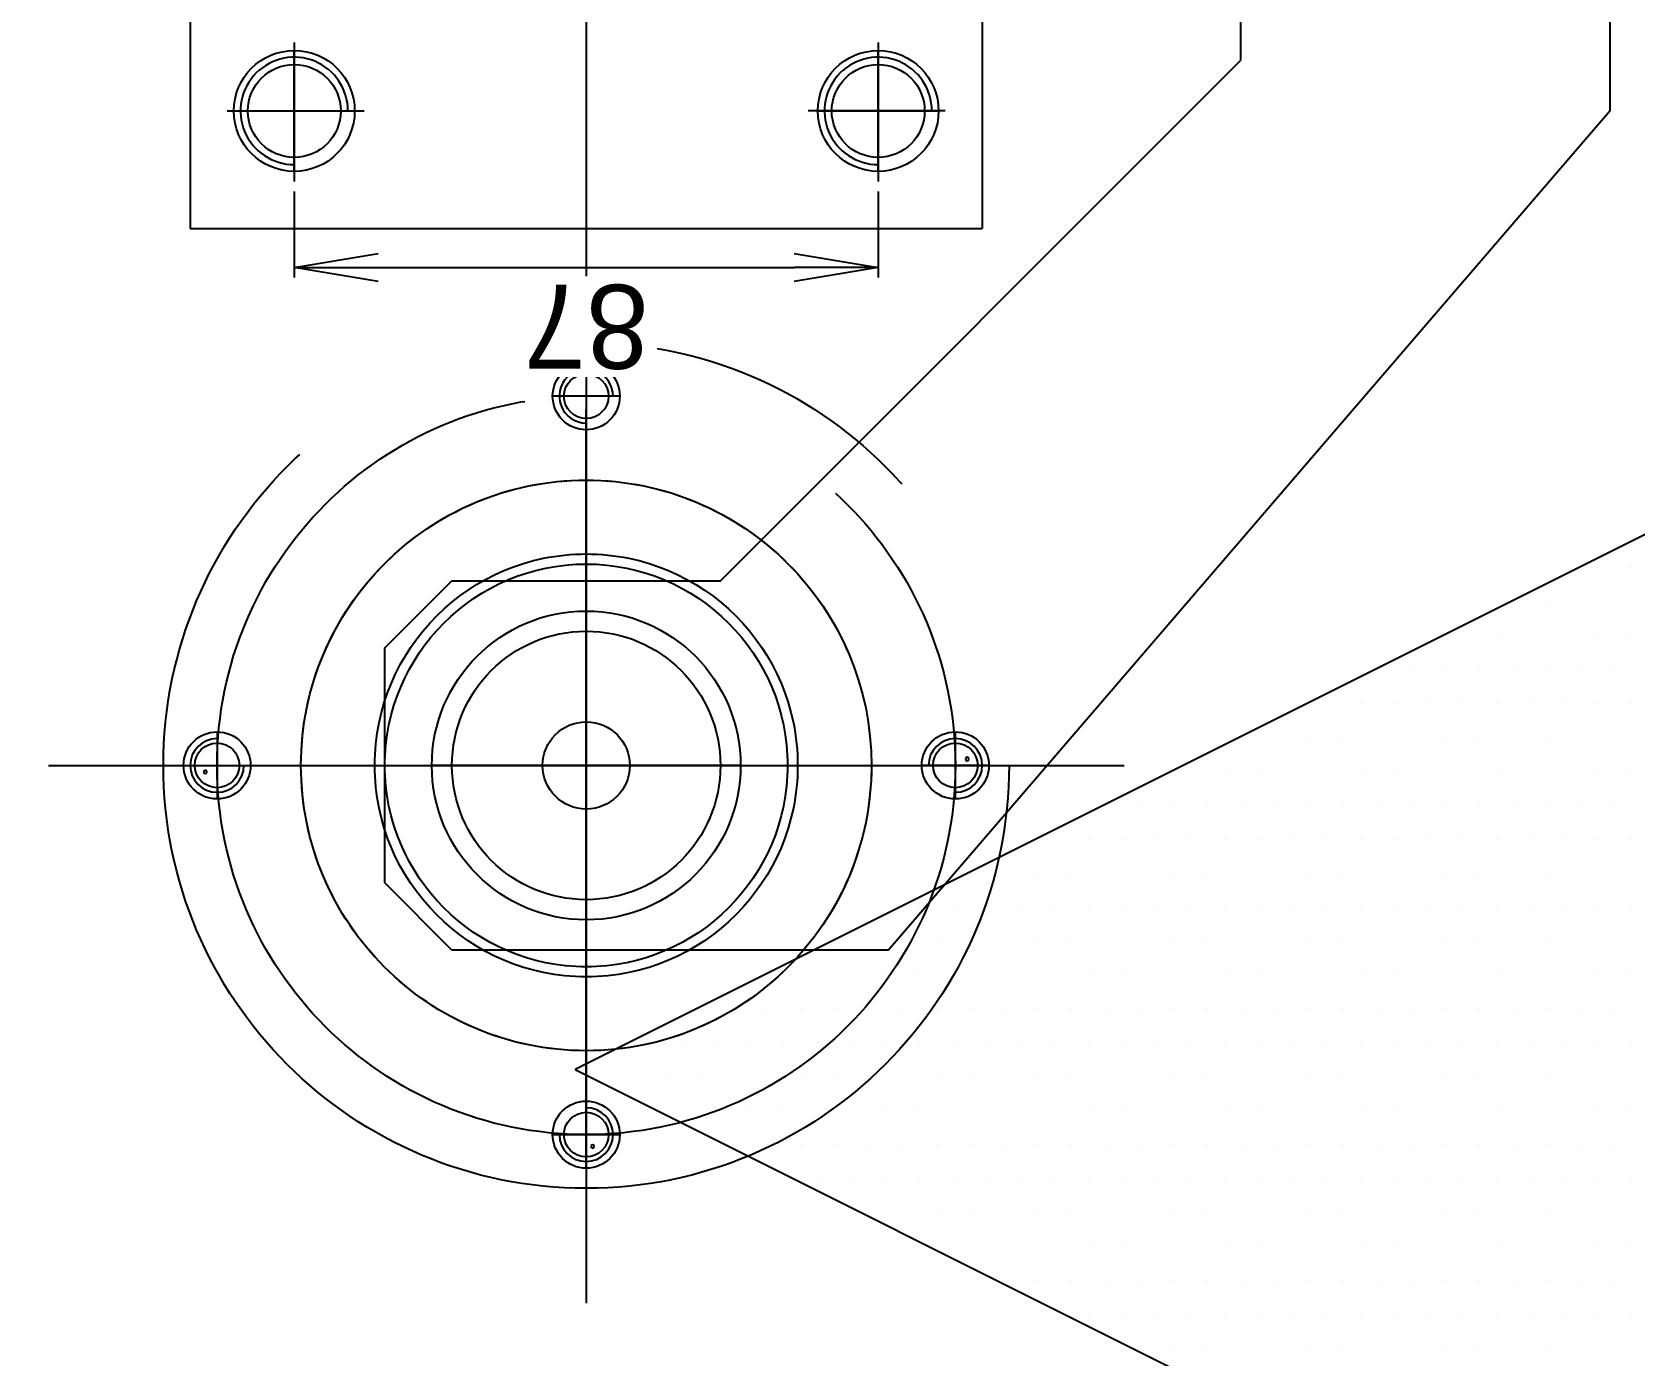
# Model space of a CAD drawing. Header units: millimetres. Extents: x 10462777 to 22643323, y 453826 to 1389191.
# Drawn here: x 11278900.6 to 11279139.4, y 581438 to 581635.2 of the extents above; entities that cross this region are included whole.
import ezdxf

# ---------------------------------------------------------------- set-up
doc = ezdxf.new("R2010")
doc.units = ezdxf.units.MM
doc.header["$LTSCALE"] = 200
doc.header["$MEASUREMENT"] = 0
doc.header["$PDMODE"] = 35
doc.header["$PDSIZE"] = -5
for name, pattern in [('CENTER', [2, 1.25, -0.25, 0.25, -0.25]), ('HIDDEN', [3.75, 2.5, -1.25]), ('PHANTOM', [2.5, 1.25, -0.25, 0.25, -0.25, 0.25, -0.25])]:
    doc.linetypes.add(name, pattern=pattern)
doc.layers.get('0').update_dxf_attribs({"linetype": 'CONTINUOUS'})
doc.layers.get('DEFPOINTS').update_dxf_attribs({"linetype": 'CONTINUOUS'})
for name, color, linetype in [('4', 4, 'CONTINUOUS'), ('BOM-UDEF', 3, 'CONTINUOUS'), ('C', 1, 'CENTER'), ('CL', 3, 'CONTINUOUS'), ('DR1509-006-300-001', 7, 'CONTINUOUS'), ('H', 30, 'CONTINUOUS'), ('HL', 2, 'HIDDEN'), ('PL', 5, 'PHANTOM')]:
    doc.layers.add(name, color=color, linetype=linetype)
doc.layers.add('FL', color=3, linetype='CONTINUOUS', lineweight=25)
doc.layers.add('LAYOUT', color=8, linetype='CONTINUOUS', lineweight=25)
doc.styles.get("Standard").update_dxf_attribs({"font": 'SYMBOL'})
doc.dimstyles.new('DS ROBOTEC', dxfattribs={"dimscale": 0, "dimtxt": 2.5, "dimasz": 2.5, "dimexe": 0.3, "dimexo": 0.3, "dimgap": 0.5, "dimtad": 1, "dimzin": 9, "dimdsep": 46, "dimtxsty": 'Standard', "dimblk": 'OPEN', "dimcen": 0, "dimclrd": 4, "dimclre": 4, "dimclrt": 110, "dimazin": 2, "dimtm": 1.5, "dimtfac": 1, "dimtmove": 0, "dimatfit": 3, "dimldrblk": 'OPEN', "dimfxl": 1, "dimtfill": 1, "dimtolj": 1, "dimlwd": -1, "dimlwe": -1, "dimarcsym": 0})

# ---------------------------------------------------------------- blocks, each defined once
blk = doc.blocks.new('A$C201F74A5')
for p, q in [((0, 0), (-34.659, -69.317)), ((34.659, -69.317), (0, 0))]:
    blk.add_line(p, q)
at = {"color": 3}
for p, q in [((-0.437, -1.305), (-0.437, -1.305)), ((-0.437, -3.369), (-0.437, -3.369)), ((1.627, -4.401), (1.627, -4.401)), ((-0.437, -5.433), (-0.437, -5.433)), ((-2.501, -6.464), (-2.501, -6.464)), ((1.627, -6.464), (1.627, -6.464)), ((-0.437, -7.496), (-0.437, -7.496)), ((3.69, -7.496), (3.69, -7.496)), ((-2.501, -8.528), (-2.501, -8.528)), ((1.627, -8.528), (1.627, -8.528)), ((-4.565, -9.56), (-4.565, -9.56)), ((-0.437, -9.56), (-0.437, -9.56)), ((3.69, -9.56), (3.69, -9.56)), ((-2.501, -10.592), (-2.501, -10.592)), ((1.627, -10.592), (1.627, -10.592)), ((-4.565, -11.624), (-4.565, -11.624)), ((-0.437, -11.624), (-0.437, -11.624)), ((3.69, -11.624), (3.69, -11.624)), ((-2.501, -12.656), (-2.501, -12.656)), ((1.627, -12.656), (1.627, -12.656)), ((5.754, -12.656), (5.754, -12.656)), ((-4.565, -13.688), (-4.565, -13.688)), ((-0.437, -13.688), (-0.437, -13.688)), ((3.69, -13.688), (3.69, -13.688)), ((-6.628, -14.719), (-6.628, -14.719)), ((-2.501, -14.719), (-2.501, -14.719)), ((1.627, -14.719), (1.627, -14.719)), ((5.754, -14.719), (5.754, -14.719)), ((-4.565, -15.751), (-4.565, -15.751)), ((-0.437, -15.751), (-0.437, -15.751)), ((3.69, -15.751), (3.69, -15.751)), ((7.818, -15.751), (7.818, -15.751)), ((-6.628, -16.783), (-6.628, -16.783)), ((-2.501, -16.783), (-2.501, -16.783)), ((1.627, -16.783), (1.627, -16.783)), ((5.754, -16.783), (5.754, -16.783)), ((-8.692, -17.815), (-8.692, -17.815)), ((-4.565, -17.815), (-4.565, -17.815)), ((-0.437, -17.815), (-0.437, -17.815)), ((3.69, -17.815), (3.69, -17.815)), ((7.818, -17.815), (7.818, -17.815)), ((-6.628, -18.847), (-6.628, -18.847)), ((-2.501, -18.847), (-2.501, -18.847)), ((1.627, -18.847), (1.627, -18.847)), ((5.754, -18.847), (5.754, -18.847)), ((-8.692, -19.879), (-8.692, -19.879)), ((-4.565, -19.879), (-4.565, -19.879)), ((-0.437, -19.879), (-0.437, -19.879)), ((3.69, -19.879), (3.69, -19.879)), ((7.818, -19.879), (7.818, -19.879)), ((-6.628, -20.911), (-6.628, -20.911)), ((-2.501, -20.911), (-2.501, -20.911)), ((1.627, -20.911), (1.627, -20.911)), ((5.754, -20.911), (5.754, -20.911)), ((9.882, -20.911), (9.882, -20.911)), ((-8.692, -21.943), (-8.692, -21.943)), ((-4.565, -21.943), (-4.565, -21.943)), ((-0.437, -21.943), (-0.437, -21.943)), ((3.69, -21.943), (3.69, -21.943)), ((7.818, -21.943), (7.818, -21.943)), ((-10.756, -22.974), (-10.756, -22.974)), ((-6.628, -22.974), (-6.628, -22.974)), ((-2.501, -22.974), (-2.501, -22.974)), ((1.627, -22.974), (1.627, -22.974)), ((5.754, -22.974), (5.754, -22.974)), ((9.882, -22.974), (9.882, -22.974)), ((-8.692, -24.006), (-8.692, -24.006)), ((-4.565, -24.006), (-4.565, -24.006)), ((-0.437, -24.006), (-0.437, -24.006)), ((3.69, -24.006), (3.69, -24.006)), ((7.818, -24.006), (7.818, -24.006)), ((11.945, -24.006), (11.945, -24.006)), ((-10.756, -25.038), (-10.756, -25.038)), ((-6.628, -25.038), (-6.628, -25.038)), ((-2.501, -25.038), (-2.501, -25.038)), ((1.627, -25.038), (1.627, -25.038)), ((5.754, -25.038), (5.754, -25.038)), ((9.882, -25.038), (9.882, -25.038)), ((-12.82, -26.07), (-12.82, -26.07)), ((-8.692, -26.07), (-8.692, -26.07)), ((-4.565, -26.07), (-4.565, -26.07)), ((-0.437, -26.07), (-0.437, -26.07)), ((3.69, -26.07), (3.69, -26.07)), ((7.818, -26.07), (7.818, -26.07)), ((11.945, -26.07), (11.945, -26.07)), ((-10.756, -27.102), (-10.756, -27.102)), ((-6.628, -27.102), (-6.628, -27.102)), ((-2.501, -27.102), (-2.501, -27.102)), ((1.627, -27.102), (1.627, -27.102)), ((5.754, -27.102), (5.754, -27.102)), ((9.882, -27.102), (9.882, -27.102)), ((-12.82, -28.134), (-12.82, -28.134)), ((-8.692, -28.134), (-8.692, -28.134)), ((-4.565, -28.134), (-4.565, -28.134)), ((-0.437, -28.134), (-0.437, -28.134)), ((3.69, -28.134), (3.69, -28.134)), ((7.818, -28.134), (7.818, -28.134)), ((11.945, -28.134), (11.945, -28.134)), ((-10.756, -29.166), (-10.756, -29.166)), ((-6.628, -29.166), (-6.628, -29.166)), ((-2.501, -29.166), (-2.501, -29.166)), ((1.627, -29.166), (1.627, -29.166)), ((5.754, -29.166), (5.754, -29.166)), ((9.882, -29.166), (9.882, -29.166)), ((14.009, -29.166), (14.009, -29.166)), ((-12.82, -30.198), (-12.82, -30.198)), ((-8.692, -30.198), (-8.692, -30.198)), ((-4.565, -30.198), (-4.565, -30.198)), ((-0.437, -30.198), (-0.437, -30.198)), ((3.69, -30.198), (3.69, -30.198)), ((7.818, -30.198), (7.818, -30.198)), ((11.945, -30.198), (11.945, -30.198)), ((-14.883, -31.229), (-14.883, -31.229)), ((-10.756, -31.229), (-10.756, -31.229)), ((-6.628, -31.229), (-6.628, -31.229)), ((-2.501, -31.229), (-2.501, -31.229)), ((1.627, -31.229), (1.627, -31.229)), ((5.754, -31.229), (5.754, -31.229)), ((9.882, -31.229), (9.882, -31.229)), ((14.009, -31.229), (14.009, -31.229)), ((-12.82, -32.261), (-12.82, -32.261)), ((-8.692, -32.261), (-8.692, -32.261)), ((-4.565, -32.261), (-4.565, -32.261)), ((-0.437, -32.261), (-0.437, -32.261)), ((3.69, -32.261), (3.69, -32.261)), ((7.818, -32.261), (7.818, -32.261)), ((11.945, -32.261), (11.945, -32.261)), ((16.073, -32.261), (16.073, -32.261)), ((-14.883, -33.293), (-14.883, -33.293)), ((-10.756, -33.293), (-10.756, -33.293)), ((-6.628, -33.293), (-6.628, -33.293)), ((-2.501, -33.293), (-2.501, -33.293)), ((1.627, -33.293), (1.627, -33.293)), ((5.754, -33.293), (5.754, -33.293)), ((9.882, -33.293), (9.882, -33.293)), ((14.009, -33.293), (14.009, -33.293)), ((-16.947, -34.325), (-16.947, -34.325)), ((-12.82, -34.325), (-12.82, -34.325)), ((-8.692, -34.325), (-8.692, -34.325)), ((-4.565, -34.325), (-4.565, -34.325)), ((-0.437, -34.325), (-0.437, -34.325)), ((3.69, -34.325), (3.69, -34.325)), ((7.818, -34.325), (7.818, -34.325)), ((11.945, -34.325), (11.945, -34.325)), ((16.073, -34.325), (16.073, -34.325)), ((-14.883, -35.357), (-14.883, -35.357)), ((-10.756, -35.357), (-10.756, -35.357)), ((-6.628, -35.357), (-6.628, -35.357)), ((-2.501, -35.357), (-2.501, -35.357)), ((1.627, -35.357), (1.627, -35.357)), ((5.754, -35.357), (5.754, -35.357)), ((9.882, -35.357), (9.882, -35.357)), ((14.009, -35.357), (14.009, -35.357)), ((-16.947, -36.389), (-16.947, -36.389)), ((-12.82, -36.389), (-12.82, -36.389)), ((-8.692, -36.389), (-8.692, -36.389)), ((-4.565, -36.389), (-4.565, -36.389)), ((-0.437, -36.389), (-0.437, -36.389)), ((3.69, -36.389), (3.69, -36.389)), ((7.818, -36.389), (7.818, -36.389)), ((11.945, -36.389), (11.945, -36.389)), ((16.073, -36.389), (16.073, -36.389)), ((-14.883, -37.421), (-14.883, -37.421)), ((-10.756, -37.421), (-10.756, -37.421)), ((-6.628, -37.421), (-6.628, -37.421)), ((-2.501, -37.421), (-2.501, -37.421)), ((1.627, -37.421), (1.627, -37.421)), ((5.754, -37.421), (5.754, -37.421)), ((9.882, -37.421), (9.882, -37.421)), ((14.009, -37.421), (14.009, -37.421)), ((18.137, -37.421), (18.137, -37.421)), ((-16.947, -38.453), (-16.947, -38.453)), ((-12.82, -38.453), (-12.82, -38.453)), ((-8.692, -38.453), (-8.692, -38.453)), ((-4.565, -38.453), (-4.565, -38.453)), ((-0.437, -38.453), (-0.437, -38.453)), ((3.69, -38.453), (3.69, -38.453)), ((7.818, -38.453), (7.818, -38.453)), ((11.945, -38.453), (11.945, -38.453)), ((16.073, -38.453), (16.073, -38.453)), ((-14.883, -39.484), (-14.883, -39.484)), ((-10.756, -39.484), (-10.756, -39.484)), ((-6.628, -39.484), (-6.628, -39.484)), ((-2.501, -39.484), (-2.501, -39.484)), ((1.627, -39.484), (1.627, -39.484)), ((5.754, -39.484), (5.754, -39.484)), ((9.882, -39.484), (9.882, -39.484)), ((14.009, -39.484), (14.009, -39.484)), ((18.137, -39.484), (18.137, -39.484)), ((-16.947, -40.516), (-16.947, -40.516)), ((-12.82, -40.516), (-12.82, -40.516)), ((-8.692, -40.516), (-8.692, -40.516)), ((-4.565, -40.516), (-4.565, -40.516)), ((-0.437, -40.516), (-0.437, -40.516)), ((3.69, -40.516), (3.69, -40.516)), ((7.818, -40.516), (7.818, -40.516)), ((11.945, -40.516), (11.945, -40.516)), ((16.073, -40.516), (16.073, -40.516)), ((20.2, -40.516), (20.2, -40.516)), ((-14.883, -41.548), (-14.883, -41.548)), ((-10.756, -41.548), (-10.756, -41.548)), ((-6.628, -41.548), (-6.628, -41.548)), ((-2.501, -41.548), (-2.501, -41.548)), ((1.627, -41.548), (1.627, -41.548)), ((5.754, -41.548), (5.754, -41.548)), ((9.882, -41.548), (9.882, -41.548)), ((14.009, -41.548), (14.009, -41.548)), ((18.137, -41.548), (18.137, -41.548)), ((-16.947, -42.58), (-16.947, -42.58)), ((-12.82, -42.58), (-12.82, -42.58)), ((-8.692, -42.58), (-8.692, -42.58)), ((-4.565, -42.58), (-4.565, -42.58)), ((-0.437, -42.58), (-0.437, -42.58)), ((3.69, -42.58), (3.69, -42.58)), ((7.818, -42.58), (7.818, -42.58)), ((11.945, -42.58), (11.945, -42.58)), ((16.073, -42.58), (16.073, -42.58)), ((20.2, -42.58), (20.2, -42.58)), ((-14.883, -43.612), (-14.883, -43.612)), ((-10.756, -43.612), (-10.756, -43.612)), ((-6.628, -43.612), (-6.628, -43.612)), ((-2.501, -43.612), (-2.501, -43.612)), ((1.627, -43.612), (1.627, -43.612)), ((5.754, -43.612), (5.754, -43.612)), ((9.882, -43.612), (9.882, -43.612)), ((14.009, -43.612), (14.009, -43.612)), ((18.137, -43.612), (18.137, -43.612)), ((-16.947, -44.644), (-16.947, -44.644)), ((-12.82, -44.644), (-12.82, -44.644)), ((-8.692, -44.644), (-8.692, -44.644)), ((-4.565, -44.644), (-4.565, -44.644)), ((-0.437, -44.644), (-0.437, -44.644)), ((3.69, -44.644), (3.69, -44.644)), ((7.818, -44.644), (7.818, -44.644)), ((11.945, -44.644), (11.945, -44.644)), ((16.073, -44.644), (16.073, -44.644)), ((20.2, -44.644), (20.2, -44.644)), ((-14.883, -45.676), (-14.883, -45.676)), ((-10.756, -45.676), (-10.756, -45.676)), ((-6.628, -45.676), (-6.628, -45.676)), ((-2.501, -45.676), (-2.501, -45.676)), ((1.627, -45.676), (1.627, -45.676)), ((5.754, -45.676), (5.754, -45.676)), ((9.882, -45.676), (9.882, -45.676)), ((14.009, -45.676), (14.009, -45.676)), ((18.137, -45.676), (18.137, -45.676)), ((22.264, -45.676), (22.264, -45.676)), ((-16.947, -46.708), (-16.947, -46.708)), ((-12.82, -46.708), (-12.82, -46.708)), ((-8.692, -46.708), (-8.692, -46.708)), ((-4.565, -46.708), (-4.565, -46.708)), ((-0.437, -46.708), (-0.437, -46.708)), ((3.69, -46.708), (3.69, -46.708)), ((7.818, -46.708), (7.818, -46.708)), ((11.945, -46.708), (11.945, -46.708)), ((16.073, -46.708), (16.073, -46.708)), ((20.2, -46.708), (20.2, -46.708)), ((-14.883, -47.739), (-14.883, -47.739)), ((-10.756, -47.739), (-10.756, -47.739)), ((-6.628, -47.739), (-6.628, -47.739)), ((-2.501, -47.739), (-2.501, -47.739)), ((1.627, -47.739), (1.627, -47.739)), ((5.754, -47.739), (5.754, -47.739)), ((9.882, -47.739), (9.882, -47.739)), ((14.009, -47.739), (14.009, -47.739)), ((18.137, -47.739), (18.137, -47.739)), ((22.264, -47.739), (22.264, -47.739)), ((-16.947, -48.771), (-16.947, -48.771)), ((-12.82, -48.771), (-12.82, -48.771)), ((-8.692, -48.771), (-8.692, -48.771)), ((-4.565, -48.771), (-4.565, -48.771)), ((-0.437, -48.771), (-0.437, -48.771)), ((3.69, -48.771), (3.69, -48.771)), ((7.818, -48.771), (7.818, -48.771)), ((11.945, -48.771), (11.945, -48.771)), ((16.073, -48.771), (16.073, -48.771)), ((20.2, -48.771), (20.2, -48.771)), ((24.328, -48.771), (24.328, -48.771)), ((-14.883, -49.803), (-14.883, -49.803)), ((-10.756, -49.803), (-10.756, -49.803)), ((-6.628, -49.803), (-6.628, -49.803)), ((-2.501, -49.803), (-2.501, -49.803)), ((1.627, -49.803), (1.627, -49.803)), ((5.754, -49.803), (5.754, -49.803)), ((9.882, -49.803), (9.882, -49.803)), ((14.009, -49.803), (14.009, -49.803)), ((18.137, -49.803), (18.137, -49.803)), ((22.264, -49.803), (22.264, -49.803)), ((-16.947, -50.835), (-16.947, -50.835)), ((-12.82, -50.835), (-12.82, -50.835)), ((-8.692, -50.835), (-8.692, -50.835)), ((-4.565, -50.835), (-4.565, -50.835)), ((-0.437, -50.835), (-0.437, -50.835)), ((3.69, -50.835), (3.69, -50.835)), ((7.818, -50.835), (7.818, -50.835)), ((11.945, -50.835), (11.945, -50.835)), ((16.073, -50.835), (16.073, -50.835)), ((20.2, -50.835), (20.2, -50.835)), ((24.328, -50.835), (24.328, -50.835)), ((-14.883, -51.867), (-14.883, -51.867)), ((-10.756, -51.867), (-10.756, -51.867)), ((-6.628, -51.867), (-6.628, -51.867)), ((-2.501, -51.867), (-2.501, -51.867)), ((1.627, -51.867), (1.627, -51.867)), ((5.754, -51.867), (5.754, -51.867)), ((9.882, -51.867), (9.882, -51.867)), ((14.009, -51.867), (14.009, -51.867)), ((18.137, -51.867), (18.137, -51.867)), ((22.264, -51.867), (22.264, -51.867)), ((-16.947, -52.899), (-16.947, -52.899)), ((-12.82, -52.899), (-12.82, -52.899)), ((-8.692, -52.899), (-8.692, -52.899)), ((-4.565, -52.899), (-4.565, -52.899)), ((-0.437, -52.899), (-0.437, -52.899)), ((3.69, -52.899), (3.69, -52.899)), ((7.818, -52.899), (7.818, -52.899)), ((11.945, -52.899), (11.945, -52.899)), ((16.073, -52.899), (16.073, -52.899)), ((20.2, -52.899), (20.2, -52.899)), ((24.328, -52.899), (24.328, -52.899)), ((-14.883, -53.931), (-14.883, -53.931)), ((-10.756, -53.931), (-10.756, -53.931)), ((-6.628, -53.931), (-6.628, -53.931)), ((-2.501, -53.931), (-2.501, -53.931)), ((1.627, -53.931), (1.627, -53.931)), ((5.754, -53.931), (5.754, -53.931)), ((9.882, -53.931), (9.882, -53.931)), ((14.009, -53.931), (14.009, -53.931)), ((18.137, -53.931), (18.137, -53.931)), ((22.264, -53.931), (22.264, -53.931)), ((26.392, -53.931), (26.392, -53.931)), ((-16.947, -54.963), (-16.947, -54.963)), ((-12.82, -54.963), (-12.82, -54.963)), ((-8.692, -54.963), (-8.692, -54.963)), ((-4.565, -54.963), (-4.565, -54.963)), ((-0.437, -54.963), (-0.437, -54.963)), ((3.69, -54.963), (3.69, -54.963)), ((7.818, -54.963), (7.818, -54.963)), ((11.945, -54.963), (11.945, -54.963)), ((16.073, -54.963), (16.073, -54.963)), ((20.2, -54.963), (20.2, -54.963)), ((24.328, -54.963), (24.328, -54.963)), ((-14.883, -55.994), (-14.883, -55.994)), ((-10.756, -55.994), (-10.756, -55.994)), ((-6.628, -55.994), (-6.628, -55.994)), ((-2.501, -55.994), (-2.501, -55.994)), ((1.627, -55.994), (1.627, -55.994)), ((5.754, -55.994), (5.754, -55.994)), ((9.882, -55.994), (9.882, -55.994)), ((14.009, -55.994), (14.009, -55.994)), ((18.137, -55.994), (18.137, -55.994)), ((22.264, -55.994), (22.264, -55.994)), ((26.392, -55.994), (26.392, -55.994)), ((-16.947, -57.026), (-16.947, -57.026)), ((-12.82, -57.026), (-12.82, -57.026)), ((-8.692, -57.026), (-8.692, -57.026)), ((-4.565, -57.026), (-4.565, -57.026)), ((-0.437, -57.026), (-0.437, -57.026)), ((3.69, -57.026), (3.69, -57.026)), ((7.818, -57.026), (7.818, -57.026)), ((11.945, -57.026), (11.945, -57.026)), ((16.073, -57.026), (16.073, -57.026)), ((20.2, -57.026), (20.2, -57.026)), ((24.328, -57.026), (24.328, -57.026)), ((28.455, -57.026), (28.455, -57.026)), ((-14.883, -58.058), (-14.883, -58.058)), ((-10.756, -58.058), (-10.756, -58.058)), ((-6.628, -58.058), (-6.628, -58.058)), ((-2.501, -58.058), (-2.501, -58.058)), ((1.627, -58.058), (1.627, -58.058)), ((5.754, -58.058), (5.754, -58.058)), ((9.882, -58.058), (9.882, -58.058)), ((14.009, -58.058), (14.009, -58.058)), ((18.137, -58.058), (18.137, -58.058)), ((22.264, -58.058), (22.264, -58.058)), ((26.392, -58.058), (26.392, -58.058)), ((-16.947, -59.09), (-16.947, -59.09)), ((-12.82, -59.09), (-12.82, -59.09)), ((-8.692, -59.09), (-8.692, -59.09)), ((-4.565, -59.09), (-4.565, -59.09)), ((-0.437, -59.09), (-0.437, -59.09)), ((3.69, -59.09), (3.69, -59.09)), ((7.818, -59.09), (7.818, -59.09)), ((11.945, -59.09), (11.945, -59.09)), ((16.073, -59.09), (16.073, -59.09)), ((20.2, -59.09), (20.2, -59.09)), ((24.328, -59.09), (24.328, -59.09)), ((28.455, -59.09), (28.455, -59.09)), ((-14.883, -60.122), (-14.883, -60.122)), ((-10.756, -60.122), (-10.756, -60.122)), ((-6.628, -60.122), (-6.628, -60.122)), ((-2.501, -60.122), (-2.501, -60.122)), ((1.627, -60.122), (1.627, -60.122)), ((5.754, -60.122), (5.754, -60.122)), ((9.882, -60.122), (9.882, -60.122)), ((14.009, -60.122), (14.009, -60.122)), ((18.137, -60.122), (18.137, -60.122)), ((22.264, -60.122), (22.264, -60.122)), ((26.392, -60.122), (26.392, -60.122)), ((-16.947, -61.154), (-16.947, -61.154)), ((-12.82, -61.154), (-12.82, -61.154)), ((-8.692, -61.154), (-8.692, -61.154)), ((-4.565, -61.154), (-4.565, -61.154)), ((-0.437, -61.154), (-0.437, -61.154)), ((3.69, -61.154), (3.69, -61.154)), ((7.818, -61.154), (7.818, -61.154)), ((11.945, -61.154), (11.945, -61.154)), ((16.073, -61.154), (16.073, -61.154)), ((20.2, -61.154), (20.2, -61.154)), ((24.328, -61.154), (24.328, -61.154)), ((28.455, -61.154), (28.455, -61.154)), ((-14.883, -62.186), (-14.883, -62.186)), ((-10.756, -62.186), (-10.756, -62.186)), ((-6.628, -62.186), (-6.628, -62.186)), ((-2.501, -62.186), (-2.501, -62.186)), ((1.627, -62.186), (1.627, -62.186)), ((5.754, -62.186), (5.754, -62.186)), ((9.882, -62.186), (9.882, -62.186)), ((14.009, -62.186), (14.009, -62.186)), ((18.137, -62.186), (18.137, -62.186)), ((22.264, -62.186), (22.264, -62.186)), ((26.392, -62.186), (26.392, -62.186)), ((30.519, -62.186), (30.519, -62.186)), ((-16.947, -63.218), (-16.947, -63.218)), ((-12.82, -63.218), (-12.82, -63.218)), ((-8.692, -63.218), (-8.692, -63.218)), ((-4.565, -63.218), (-4.565, -63.218)), ((-0.437, -63.218), (-0.437, -63.218)), ((3.69, -63.218), (3.69, -63.218)), ((7.818, -63.218), (7.818, -63.218)), ((11.945, -63.218), (11.945, -63.218)), ((16.073, -63.218), (16.073, -63.218)), ((20.2, -63.218), (20.2, -63.218)), ((24.328, -63.218), (24.328, -63.218)), ((28.455, -63.218), (28.455, -63.218)), ((-14.883, -64.249), (-14.883, -64.249)), ((-10.756, -64.249), (-10.756, -64.249)), ((-6.628, -64.249), (-6.628, -64.249)), ((-2.501, -64.249), (-2.501, -64.249)), ((1.627, -64.249), (1.627, -64.249)), ((5.754, -64.249), (5.754, -64.249)), ((9.882, -64.249), (9.882, -64.249)), ((14.009, -64.249), (14.009, -64.249)), ((18.137, -64.249), (18.137, -64.249)), ((22.264, -64.249), (22.264, -64.249)), ((26.392, -64.249), (26.392, -64.249)), ((30.519, -64.249), (30.519, -64.249))]:
    blk.add_line(p, q, dxfattribs=at)
blk = doc.blocks.new('A$C7DA30AB0')
at = {"layer": 'LAYOUT', "color": 6, "linetype": 'PHANTOM'}
blk.add_circle((3030.45, 3025.99, 0), 2693.02, dxfattribs=at)
blk = doc.blocks.new('A$C744D5B1C')
for p, q in [((-95, 59), (-95, -59)), ((95, 59), (-95, 59)), ((95, 59), (95, -59)), ((-20.5, -9.27), (-20.5, 9.27)), ((20.5, -9.27), (20.5, 9.27)), ((95, -59), (-95, -59))]:
    blk.add_line(p, q)
for centre, radius in [((-77.5, 43.5), 9), ((77.5, 43.5), 9), ((-40, 40), 7), ((40, 40), 7), ((0, 0), 32.5), ((0, 0), 22.5), ((-40, -40), 7), ((40, -40), 7), ((-77.5, -43.5), 9), ((77.5, -43.5), 9)]:
    blk.add_circle(centre, radius)
at = {"color": 3}
blk.add_circle((0, 0), 18.75, dxfattribs=at)
for centre, start, end in [((-40, 40), 342.9325, 251.1947), ((40, 40), 345.4697, 253.7319), ((-40, -40), 341.2882, 249.5504), ((40, -40), 352.599, 260.8613)]:
    blk.add_arc(centre, 8, start, end, dxfattribs=at)
blk.add_arc((0, 0), 19.5, 191.0125, 79.3315)
at = {"layer": 'C'}
for p, q in [((0, -60.8), (0, 60)), ((96.8, 0), (-97.39, 0))]:
    blk.add_line(p, q, dxfattribs=at)
at = {"layer": 'C', "ltscale": 0.7}
for p, q in [((-77.5, 53.49), (-77.5, 33.08)), ((77.5, 53.49), (77.5, 33.08)), ((-67.32, 43.5), (-88.03, 43.5)), ((67.32, 43.5), (88.03, 43.5)), ((-77.5, -53.49), (-77.5, -33.08)), ((77.5, -53.49), (77.5, -33.08)), ((-67.32, -43.5), (-88.03, -43.5)), ((67.32, -43.5), (88.03, -43.5))]:
    blk.add_line(p, q, dxfattribs=at)
at = {"layer": 'C', "ltscale": 0.5}
for p, q in [((-40, 50.49), (-40, 28.77)), ((40, 50.49), (40, 28.77)), ((-50.67, 40), (-29.2, 40)), ((50.67, 40), (29.2, 40)), ((-40, -50.49), (-40, -28.77)), ((40, -50.49), (40, -28.77)), ((-50.67, -40), (-29.2, -40)), ((50.67, -40), (29.2, -40))]:
    blk.add_line(p, q, dxfattribs=at)
at = {"layer": 'H', "color": 4}
for p, q in [((-13.22, 55), (-12.69, 38)), ((-11.97, 54), (-13.22, 55)), ((11.97, 54), (13.22, 55)), ((13.22, 55), (12.69, 38)), ((-11.97, 54), (11.97, 54)), ((-11.52, 38), (-11.97, 54)), ((11.52, 38), (11.97, 54))]:
    blk.add_line(p, q, dxfattribs=at)
at = {"layer": 'H', "ltscale": 0.5}
for p, q in [((-60.5, 6), (-61, 5.5)), ((-61, 5.5), (-61, -5.5)), ((-60.5, 6), (-55, 6)), ((60.5, 6), (55, 6)), ((60.5, 6), (60.5, 1.19)), ((60.5, 6), (61, 5.5)), ((61, 5.5), (61, -5.5)), ((61, 1.19), (55, 1.19)), ((61, -1.19), (55, -1.19)), ((60.5, -6), (60.5, -1.19)), ((-61, -5.5), (-60.5, -6)), ((-60.5, -6), (-55, -6)), ((60.5, -6), (55, -6)), ((61, -5.5), (60.5, -6))]:
    blk.add_line(p, q, dxfattribs=at)
at = {"layer": 'H'}
for points in [[(50.25, 55), (-50.25, 55)], [(-55, 50.25), (-55, -50.25)], [(55, -50.25), (55, 50.25)], [(-50.25, -55), (50.25, -55)]]:
    blk.add_lwpolyline(points, dxfattribs=at)
for start, end in [(132.417, 137.583), (42.417, 47.583), (222.417, 227.583), (312.417, 317.583)]:
    blk.add_arc((0, 0), 74.5, start, end, dxfattribs=at)
blk = doc.blocks.new('A$C1EFB0E9A')
at = {"color": 1, "linetype": 'CENTER'}
for p, q in [((0, 80.13), (0, -80.13)), ((80.13, 0), (-80.13, 0))]:
    blk.add_line(p, q, dxfattribs=at)
at = {"color": 0}
for centre, radius in [((0, 0), 63), ((0, 55), 5), ((0, 0), 23), ((-55, 0), 5), ((55, 0), 5), ((0, -55), 5)]:
    blk.add_circle(centre, radius, dxfattribs=at)
at = {"color": 1, "linetype": 'CENTER'}
blk.add_circle((0, 0), 55, dxfattribs=at)
for radius in [42.5, 30]:
    blk.add_circle((0, 0), radius)
at = {"layer": 'HL'}
blk.add_circle((0, 0), 31.5, dxfattribs=at)
blk = doc.blocks.new('HS_BOM', base_point=(-55.53, -107.5))
at = {"layer": 'BOM-UDEF'}
blk.add_circle((-55.53, -107.5), 0.25, dxfattribs=at)
blk = doc.blocks.new('A$C10F52B43')
blk.add_circle((0, 0), 6.92)
at = {"layer": 'CL'}
for p, q in [((0, 9), (0, -9)), ((-9, 0), (9, 0))]:
    blk.add_line(p, q, dxfattribs=at)
at = {"layer": 'FL'}
blk.add_arc((0, 0), 8, 270, 180, dxfattribs=at)
blk = doc.blocks.new('_OPEN')
at = {"color": 0, "linetype": 'ByBlock'}
for p, q in [((-1, 0.167), (0, 0)), ((0, 0), (-1, -0.167)), ((0, 0), (-1, 0))]:
    blk.add_line(p, q, dxfattribs=at)
blk = doc.blocks.new('*D229')
at = {"layer": 'DEFPOINTS', "color": 0, "transparency": 16777216}
for p in [(55588.71, -38156.8), (55575.92, -38243.8), (55588.71, -38243.8)]:
    blk.add_point(p, dxfattribs=at)
at = {"layer": 'DR1509-006-300-001', "color": 4, "linetype": 'ByBlock', "transparency": 16777216}
for p, q in [((55587.21, -38156.8), (55574.42, -38156.8)), ((55575.92, -38169.3), (55575.92, -38231.3)), ((55587.21, -38243.8), (55574.42, -38243.8))]:
    blk.add_line(p, q, dxfattribs=at)
at = {"layer": 'DR1509-006-300-001', "color": 4, "transparency": 16777216, "xscale": 12.5, "yscale": 12.5, "zscale": 12.5}
for p, rotation in [((55575.92, -38156.8), 90), ((55575.92, -38243.8), 270)]:
    blk.add_blockref('_OPEN', p, dxfattribs=dict(at, rotation=rotation))
at = {"layer": 'DR1509-006-300-001', "color": 110, "transparency": 16777216, "insert": (55567.17, -38200.3), "char_height": 12.5, "attachment_point": 5, "rotation": 90, "bg_fill": 3, "box_fill_scale": 1.1, "bg_fill_color": 256, "bg_fill_true_color": 13158600, "bg_fill_transparency": 0}
blk.add_mtext('\\A1;87', dxfattribs=at)
blk = doc.blocks.new('A$C7E5E2769')
for p, q in [((431.945, 215), (441.945, 225)), ((441.945, 225), (476.945, 225)), ((476.945, 225), (486.945, 215)), ((431.945, 150), (431.945, 215)), ((486.945, 215), (486.945, 175)), ((486.945, 175), (564.445, 97.5)), ((431.945, 150), (556.945, 42.5)), ((704.445, 97.5), (564.445, 97.5)), ((711.945, 42.5), (556.945, 42.5))]:
    blk.add_line(p, q)
for centre, radius in [((459.445, 250), 3.323), ((459.445, 195), 42.5), ((459.445, 195), 42.5), ((459.445, 195), 20), ((459.445, 195), 6.5), ((404.445, 195), 3.323), ((514.445, 195), 3.323), ((459.445, 140), 3.323)]:
    blk.add_circle(centre, radius)
at = {"layer": 'CL'}
for p, q in [((459.445, 255), (459.445, 245)), ((464.445, 250), (454.445, 250)), ((459.445, 248), (459.445, 142)), ((459.445, 172), (459.445, 218)), ((404.445, 200), (404.445, 190)), ((514.445, 190), (514.445, 200)), ((399.445, 195), (409.445, 195)), ((406.445, 195), (512.445, 195)), ((482.445, 195), (436.445, 195)), ((519.445, 195), (509.445, 195)), ((459.445, 135), (459.445, 145)), ((454.445, 140), (464.445, 140))]:
    blk.add_line(p, q, dxfattribs=at)
at = {"layer": 'FL'}
for centre, start, end in [((459.445, 250), 0, 270), ((404.445, 195), 90, 0), ((514.445, 195), 270, 180), ((459.445, 140), 180, 90)]:
    blk.add_arc(centre, 4, start, end, dxfattribs=at)
for p in [(556.945, 238.5), (556.945, 151.5)]:
    blk.add_blockref('A$C10F52B43', p)
at = {"layer": '4'}
blk.add_blockref('A$C744D5B1C', (634.445, 195), dxfattribs=at)
at = {"layer": 'BOM-UDEF', "xscale": -1}
blk.add_blockref('HS_BOM', (458.486, 251.755), dxfattribs=at)
for p, rotation in [((402.689, 194.041), 90), ((460.403, 138.245), 180)]:
    blk.add_blockref('HS_BOM', p, dxfattribs=dict(at, rotation=rotation))
at = {"layer": 'PL'}
blk.add_blockref('A$C1EFB0E9A', (459.445, 195), dxfattribs=at)
at = {"layer": 'DR1509-006-300-001'}
dim = blk.add_linear_dim(base=(533.633, 151.5), p1=(546.415, 238.5), p2=(546.415, 151.5), angle=90, dimstyle='DS ROBOTEC', override={"dimscale": 5, "dimfxl": 1.25, "dimarcsym": 1}, dxfattribs=at)
dim.commit()
dim.dimension.update_dxf_attribs({"geometry": '*D229', "text_midpoint": (524.883, 195), "insert": (-55042.291, 38395.295)})

msp = doc.modelspace()

# ---------------------------------------------------------------- block references
at = {"ltscale": 10}
msp.add_blockref('A$C7DA30AB0', (11276684.40366, 580408.4363, 0), dxfattribs=at)
at = {"color": 0, "xscale": 2.45, "yscale": 2.45, "zscale": 2.45, "rotation": 90}
msp.add_blockref('A$C201F74A5', (11278981.53188, 581480.68323, 0), dxfattribs=at)

# ---------------------------------------------------------------- next in the draw order: block references
at = {"ltscale": 10, "rotation": 89.99999999999999}
msp.add_blockref('A$C7E5E2769', (11279178.1607, 581066.53315, 0), dxfattribs=at)

doc.saveas('drawing.dxf')
